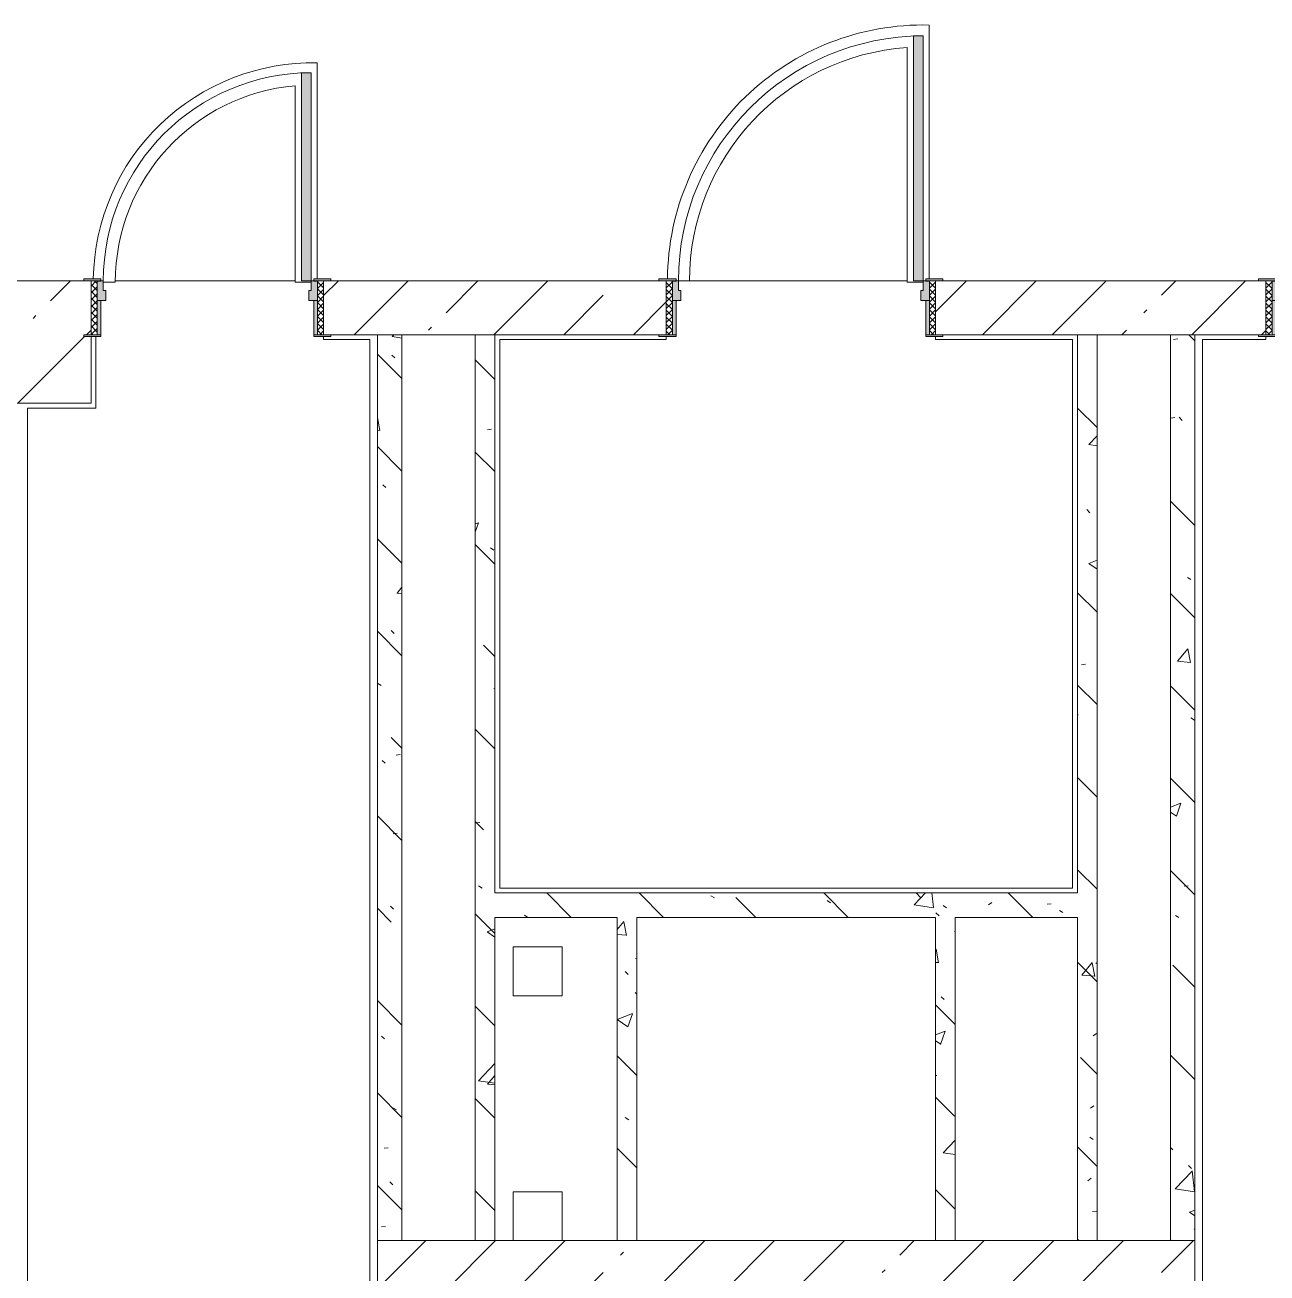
# Model space of a CAD drawing. Header units: millimetres. Extents: x 81773 to 282675, y -8553 to 29000.
# Drawn here: x 213443 to 218517, y 3848 to 8945 of the extents above; entities that cross this region are included whole.
import ezdxf

# ---------------------------------------------------------------- set-up
doc = ezdxf.new("R2010")
doc.units = ezdxf.units.MM
for name, color, linetype, lineweight, true_color in [('A-DOOR-4', 7, 'Continuous', 5, 0xe2e2e2), ('A-DOOR-5', 7, 'Continuous', 5, 0xaaaaaa), ('A-DOOR-FRAM-2', 7, 'Continuous', 5, 0xe2e2e2), ('A-DOOR-FRAM-4', 7, 'Continuous', 5, 0xaaaaaa), ('A-FLOR-3', 7, 'Continuous', 5, 0xaaaaaa), ('I-WALL-6', 7, 'Continuous', 5, 0x787878)]:
    doc.layers.add(name, color=color, linetype=linetype, lineweight=lineweight, true_color=true_color)
for name, color, linetype, lineweight in [('A-WALL', 7, 'Continuous', 9), ('I-WALL-4', 7, 'Continuous', 5), ('S-COLS-2', 7, 'Continuous', 5)]:
    doc.layers.add(name, color=color, linetype=linetype, lineweight=lineweight)
pattern_1 = [(45, (147802.7, 0), (-285.1231, 285.1231), []), (45, (148087.8, 0), (-285.1231, 285.1231), [504.031, -100.806, 16.764, -84.042])]
pattern_2 = [(135, (147802.7, 0), (-377.1708, -377.1708), [533.4, -88.9, 17.78, -88.9]), (135, (147802.7, 376.94), (-377.1708, -377.1708), []), (50, (147802.7, 0), (637.6445, -55.7866), [66.675, -733.425]), (355, (147802.7, 0), (-123.3494, 668.699), [53.34, -586.74]), (100.451, (147855.8, -4.65), (514.299, 612.908), [56.665, -623.315]), (46.184, (147802.7, 177.8), (948.7764, -147.15), [100.012, -1100.137]), (96.636, (147881.8, 165.5), (830.909, 865.997), [84.998, -934.973]), (351.184, (147802.7, 177.8), (830.918, 865.988), [80.01, -880.11]), (21, (147891.6, 133.35), (530.6506, -357.9283), [66.675, -733.425]), (326, (147891.6, 133.35), (216.308, 644.6585), [53.34, -586.74]), (71.451, (147935.8, 103.5), (746.9596, 286.7243), [56.665, -623.315]), (37.5, (147802.7, 0), (10.8105, 295.9426), [16.764, -562.864, 16.764, -578.866, -588.962]), (37.5, (147802.7, 0), (10.8105, 295.9426), [-1175.258, 16.764, -572.198]), (7.5, (147802.7, 0), (233.8692, 350.6318), [16.764, -322.834, 16.764, -549.529, -224.472]), (7.5, (147802.7, 0), (233.8692, 350.6318), [-905.891, 16.764, -207.708]), (327.5, (147604.45, 0), (474.5678, -20.0513), [16.764, -205.486, 16.764, -676.656, -920.115]), (327.5, (147604.45, 0), (474.5678, -20.0513), [-915.67, 16.764, -903.351]), (317.5, (147515.55, 0), (518.4522, 88.9934), [16.764, -272.161, 16.764, -443.738, -653.415]), (317.5, (147515.55, 0), (518.4522, 88.9934), [-749.427, 16.764, -636.651])]

# ---------------------------------------------------------------- blocks, each defined once
blk = doc.blocks.new('BSC_Колонна _Прямоугольная - 500х500-V113-3_3_3_птичка')
at = {"layer": 'S-COLS-2'}
h = blk.add_hatch(dxfattribs=at)
h.set_pattern_fill('FP_74', color=256, style=0, pattern_type=2)
h.set_pattern_definition([(45, (-65660, -7650), (-285.1231, 285.1231), []), (45, (-65374.88, -7650), (-285.1231, 285.1231), [504.031, -100.806, 16.764, -84.042])])
h.paths.add_polyline_path([(-106.7, -250), (250, -250), (250, 22), (220, 22), (220, 30), (250, 30), (250, 250), (-250, 250), (-250, -250)])
for p, q in [((220, 250), (-250, 250)), ((-250, 250), (-250, -250)), ((250, -250), (250, 22)), ((-250, -250), (250, -250))]:
    blk.add_line(p, q, dxfattribs=at)
blk = doc.blocks.new('110_Дверь_СКБ_1Ст_Внутренняя1 - Д-7_л__950x2100h_Туалет-21784696-3_3_3_птичка')
at = {"layer": 'A-DOOR-4'}
h = blk.add_hatch(color=256, dxfattribs=at)
h.paths.add_polyline_path([(462.5, 30), (462.5, 110), (437.5, 110), (437.5, 70), (427.5, 70), (427.5, 30)])
h.paths.add_polyline_path([(-402.5, 30), (-402.5, 70), (-412.5, 70), (-412.5, 110), (-437.5, 110), (-437.5, 30)])
at = {"layer": 'A-DOOR-5'}
h = blk.add_hatch(dxfattribs=at)
h.set_pattern_fill('FP_10', color=256, style=0, pattern_type=2)
h.set_pattern_definition([(135, (1826.41, 174.685), (-14.14214, -14.14214), []), (225, (1826.41, 174.685), (14.14214, -14.14214), [])])
h.paths.add_polyline_path([(487.5, -110), (487.5, 110), (462.5, 110), (462.5, -110)])
at = {"layer": 'A-DOOR-FRAM-2'}
for points in [[(397.5, 110), (437.5, 110), (437.5, 960), (397.5, 960), (397.5, 223.1)], [(-422.5, 110), (-422.5, 118), (-492.5, 118), (-492.5, 110)], [(517.5, 110), (517.5, 118), (447.5, 118), (447.5, 110)], [(-422.5, -110), (-422.5, 30), (-437.5, 30), (-437.5, -110)], [(462.5, -110), (462.5, 30), (447.5, 30), (447.5, -110)], [(-422.5, -118), (-422.5, -110), (-492.5, -110), (-492.5, -118)], [(517.5, -118), (517.5, -110), (447.5, -110), (447.5, -118)]]:
    blk.add_hatch(color=256, dxfattribs=at).paths.add_polyline_path(points)
at = {"layer": 'A-DOOR-FRAM-4'}
h = blk.add_hatch(dxfattribs=at)
h.set_pattern_fill('FP_11', color=256, style=0, pattern_type=2)
h.set_pattern_definition([(45, (-296.384, 174.685), (-14.1421, 14.1421), []), (135, (-296.384, 174.685), (-14.1421, -14.1421), [])])
h.paths.add_polyline_path([(-437.5, -110), (-437.5, 110), (-462.5, 110), (-462.5, -110)])
at = {"layer": 'A-DOOR-5'}
for p, q in [((437.5, 960), (397.5, 960)), ((397.5, 960), (397.5, 110)), ((437.5, 110), (437.5, 960)), ((397.5, 110), (437.5, 110))]:
    blk.add_line(p, q, dxfattribs=at)
blk.add_arc((437.5, 110), 850, 90, 180, dxfattribs=at)
at = {"layer": 'A-DOOR-FRAM-4'}
for p, q in [((-422.5, 118), (-492.5, 118)), ((-492.5, 118), (-492.5, 110)), ((-492.5, 110), (-422.5, 110)), ((-437.5, 110), (-462.5, 110)), ((-462.5, 110), (-462.5, -110)), ((-412.5, 110), (-437.5, 110)), ((-437.5, 110), (-437.5, 30)), ((-437.5, -110), (-437.5, 110)), ((-422.5, 110), (-437.5, 110)), ((-437.5, 110), (-437.5, 109)), ((-437.5, 109), (-422.5, 109)), ((-422.5, 110), (-422.5, 118)), ((-422.5, 109), (-422.5, 110)), ((-412.5, 70), (-412.5, 110)), ((437.5, 110), (437.5, 70)), ((462.5, 110), (437.5, 110)), ((517.5, 118), (447.5, 118)), ((447.5, 118), (447.5, 110)), ((462.5, 110), (447.5, 110)), ((447.5, 110), (447.5, 109)), ((447.5, 110), (517.5, 110)), ((447.5, 109), (462.5, 109)), ((462.5, 30), (462.5, 110)), ((487.5, 110), (462.5, 110)), ((462.5, 110), (462.5, -110)), ((462.5, 109), (462.5, 110)), ((487.5, -110), (487.5, 110)), ((517.5, 110), (517.5, 118)), ((-402.5, 70), (-412.5, 70)), ((-402.5, 30), (-402.5, 70)), ((437.5, 70), (427.5, 70)), ((427.5, 70), (427.5, 30)), ((-437.5, 30), (-402.5, 30)), ((-422.5, 30), (-437.5, 30)), ((-437.5, 30), (-437.5, -110)), ((-422.5, -110), (-422.5, 30)), ((427.5, 30), (462.5, 30)), ((462.5, 30), (447.5, 30)), ((447.5, 30), (447.5, -110)), ((462.5, -110), (462.5, 30)), ((-422.5, -110), (-492.5, -110)), ((-492.5, -110), (-492.5, -118)), ((-492.5, -118), (-422.5, -118)), ((-462.5, -110), (-437.5, -110)), ((-437.5, -110), (-422.5, -110)), ((-422.5, -118), (-422.5, -110)), ((447.5, -110), (462.5, -110)), ((517.5, -110), (447.5, -110)), ((447.5, -110), (447.5, -118)), ((447.5, -118), (517.5, -118)), ((462.5, -110), (487.5, -110)), ((517.5, -118), (517.5, -110))]:
    blk.add_line(p, q, dxfattribs=at)
blk = doc.blocks.new('110_Дверь_СКБ_1Ст_Внутренняя1 - Д-4 1100x2100h_су мгн-V135-3_3_3_птичка')
at = {"layer": 'A-DOOR-4'}
h = blk.add_hatch(color=256, dxfattribs=at)
h.paths.add_polyline_path([(537.5, 30), (537.5, 110), (512.5, 110), (512.5, 70), (502.5, 70), (502.5, 30)])
h.paths.add_polyline_path([(-477.5, 30), (-477.5, 70), (-487.5, 70), (-487.5, 110), (-512.5, 110), (-512.5, 30)])
at = {"layer": 'A-DOOR-5'}
h = blk.add_hatch(dxfattribs=at)
h.set_pattern_fill('FP_100', color=256, style=0, pattern_type=2)
h.set_pattern_definition([(135, (1751.41, 174.685), (-14.14214, -14.14214), []), (225, (1751.41, 174.685), (14.14214, -14.14214), [])])
h.paths.add_polyline_path([(562.5, -110), (562.5, 110), (537.5, 110), (537.5, -110)])
at = {"layer": 'A-DOOR-FRAM-2'}
for points in [[(472.5, 110), (512.5, 110), (512.5, 1110), (472.5, 1110), (472.5, 223.1)], [(-497.5, 110), (-497.5, 118), (-567.5, 118), (-567.5, 110)], [(592.5, 110), (592.5, 118), (522.5, 118), (522.5, 110)], [(-497.5, -110), (-497.5, 30), (-512.5, 30), (-512.5, -110)], [(537.5, -110), (537.5, 30), (522.5, 30), (522.5, -110)], [(-497.5, -118), (-497.5, -110), (-567.5, -110), (-567.5, -118)], [(592.5, -118), (592.5, -110), (522.5, -110), (522.5, -118)]]:
    blk.add_hatch(color=256, dxfattribs=at).paths.add_polyline_path(points)
at = {"layer": 'A-DOOR-FRAM-4'}
h = blk.add_hatch(dxfattribs=at)
h.set_pattern_fill('FP_101', color=256, style=0, pattern_type=2)
h.set_pattern_definition([(45, (-371.384, 174.685), (-14.1421, 14.1421), []), (135, (-371.384, 174.685), (-14.1421, -14.1421), [])])
h.paths.add_polyline_path([(-512.5, -110), (-512.5, 110), (-537.5, 110), (-537.5, -110)])
at = {"layer": 'A-DOOR-5'}
for p, q in [((512.5, 1110), (472.5, 1110)), ((472.5, 1110), (472.5, 110)), ((512.5, 110), (512.5, 1110)), ((472.5, 110), (512.5, 110))]:
    blk.add_line(p, q, dxfattribs=at)
blk.add_arc((512.5, 110), 1000, 90, 180, dxfattribs=at)
at = {"layer": 'A-DOOR-FRAM-4'}
for p, q in [((-497.5, 118), (-567.5, 118)), ((-567.5, 118), (-567.5, 110)), ((-567.5, 110), (-497.5, 110)), ((-512.5, 110), (-537.5, 110)), ((-537.5, 110), (-537.5, -110)), ((-487.5, 110), (-512.5, 110)), ((-512.5, 110), (-512.5, 30)), ((-512.5, -110), (-512.5, 110)), ((-497.5, 110), (-512.5, 110)), ((-512.5, 110), (-512.5, 109)), ((-512.5, 109), (-497.5, 109)), ((-497.5, 110), (-497.5, 118)), ((-497.5, 109), (-497.5, 110)), ((-487.5, 70), (-487.5, 110)), ((512.5, 110), (512.5, 70)), ((537.5, 110), (512.5, 110)), ((592.5, 118), (522.5, 118)), ((522.5, 118), (522.5, 110)), ((537.5, 110), (522.5, 110)), ((522.5, 110), (522.5, 109)), ((522.5, 110), (592.5, 110)), ((522.5, 109), (537.5, 109)), ((537.5, 30), (537.5, 110)), ((562.5, 110), (537.5, 110)), ((537.5, 110), (537.5, -110)), ((537.5, 109), (537.5, 110)), ((562.5, -110), (562.5, 110)), ((592.5, 110), (592.5, 118)), ((-477.5, 70), (-487.5, 70)), ((-477.5, 30), (-477.5, 70)), ((512.5, 70), (502.5, 70)), ((502.5, 70), (502.5, 30)), ((-512.5, 30), (-477.5, 30)), ((-497.5, 30), (-512.5, 30)), ((-512.5, 30), (-512.5, -110)), ((-497.5, -110), (-497.5, 30)), ((502.5, 30), (537.5, 30)), ((537.5, 30), (522.5, 30)), ((522.5, 30), (522.5, -110)), ((537.5, -110), (537.5, 30)), ((-497.5, -110), (-567.5, -110)), ((-567.5, -110), (-567.5, -118)), ((-567.5, -118), (-497.5, -118)), ((-537.5, -110), (-512.5, -110)), ((-512.5, -110), (-497.5, -110)), ((-497.5, -118), (-497.5, -110)), ((522.5, -110), (537.5, -110)), ((592.5, -110), (522.5, -110)), ((522.5, -110), (522.5, -118)), ((522.5, -118), (592.5, -118)), ((537.5, -110), (562.5, -110)), ((592.5, -118), (592.5, -110))]:
    blk.add_line(p, q, dxfattribs=at)

msp = doc.modelspace()

# ---------------------------------------------------------------- hatches: boundary and pattern name
at = {"layer": 'I-WALL-4'}
h = msp.add_hatch(dxfattribs=at)
h.set_pattern_fill('FP_80', color=256, style=0, pattern_type=2)
h.set_pattern_definition(pattern_1)
h.paths.add_polyline_path([(219492.7, 7680), (219662.7, 7680), (219662.7, 7900), (219462.7, 7900), (219462.7, 7680)])
h.paths.add_polyline_path([(218482.7, 7680), (218512.7, 7680), (218512.7, 7900), (217162.7, 7900), (217162.7, 7680), (218222.7, 7680)])
h.paths.add_polyline_path([(215282.7, 7680), (216062.7, 7680), (216062.7, 7900), (214662.7, 7900), (214662.7, 7680), (214982.7, 7680)])
h = msp.add_hatch(dxfattribs=at)
h.set_pattern_fill('FP_80', color=256, style=0, pattern_type=2)
h.set_pattern_definition(pattern_1)
h.paths.add_polyline_path([(216267.7, 3760), (218222.7, 3760), (218222.7, 3980), (214882.7, 3980), (214882.7, 3760), (216187.7, 3760)])
at = {"layer": 'I-WALL-6'}
h = msp.add_hatch(dxfattribs=at)
h.set_pattern_fill('FP_88', color=256, style=0, pattern_type=2)
h.set_pattern_definition(pattern_2)
h.paths.add_polyline_path([(214982.7, 3980), (214982.7, 7680), (214882.7, 7680), (214882.7, 3980)])
h = msp.add_hatch(dxfattribs=at)
h.set_pattern_fill('FP_88', color=256, style=0, pattern_type=2)
h.set_pattern_definition(pattern_2)
h.paths.add_polyline_path([(215282.7, 3980), (215362.7, 3980), (215362.7, 7680), (215282.7, 7680), (215282.7, 4462.7)])
h = msp.add_hatch(dxfattribs=at)
h.set_pattern_fill('FP_88', color=256, style=0, pattern_type=2)
h.set_pattern_definition(pattern_2)
h.paths.add_polyline_path([(217822.7, 3980), (217822.7, 7680), (217742.7, 7680), (217742.7, 3980)])
h = msp.add_hatch(dxfattribs=at)
h.set_pattern_fill('FP_88', color=256, style=0, pattern_type=2)
h.set_pattern_definition(pattern_2)
h.paths.add_polyline_path([(218222.7, 3980), (218222.7, 7680), (218122.7, 7680), (218122.7, 3980)])
h = msp.add_hatch(dxfattribs=at)
h.set_pattern_fill('FP_88', color=256, style=0, pattern_type=2)
h.set_pattern_definition(pattern_2)
h.paths.add_polyline_path([(215475.3, 5300), (217742.7, 5300), (217742.7, 5400), (215362.7, 5400), (215362.7, 5300)])
h = msp.add_hatch(dxfattribs=at)
h.set_pattern_fill('FP_88', color=256, style=0, pattern_type=2)
h.set_pattern_definition(pattern_2)
h.paths.add_polyline_path([(215942.7, 3980), (215942.7, 5300), (215862.7, 5300), (215862.7, 3980)])
h = msp.add_hatch(dxfattribs=at)
h.set_pattern_fill('FP_88', color=256, style=0, pattern_type=2)
h.set_pattern_definition(pattern_2)
h.paths.add_polyline_path([(217242.7, 3980), (217242.7, 5300), (217162.7, 5300), (217162.7, 3980)])

# ---------------------------------------------------------------- linework, layer by layer
at = {"layer": 'A-FLOR-3'}
for p, q in [((217136.9, 7908), (217136.9, 8944.7)), ((217046.9, 8852.7), (217046.9, 7895.1)), ((214636.9, 7908), (214636.9, 8789.8)), ((214546.9, 8697), (214546.9, 7895.1)), ((213762.7, 7895.1), (213811.9, 7895.1)), ((213812.2, 7900), (214546.9, 7900)), ((214546.9, 7895.1), (214612.7, 7895.1)), ((216112.7, 7900), (216157.7, 7900)), ((217046.9, 7900), (216157.7, 7900)), ((217046.9, 7895.1), (217112.7, 7895.1)), ((213732.7, 7672), (213732.7, 7380)), ((214662.7, 7660), (214662.7, 7672)), ((214851.7, 7660), (214662.7, 7660)), ((214851.7, 7660), (214851.7, 3729)), ((216062.7, 7660), (215382.7, 7660)), ((215382.7, 7660), (215382.7, 5420)), ((216062.7, 7672), (216062.7, 7660)), ((217162.7, 7660), (217162.7, 7672)), ((217722.7, 7660), (217162.7, 7660)), ((217722.7, 5420), (217722.7, 7660)), ((218512.7, 7660), (218253.7, 7660)), ((218253.7, 2347.5), (218253.7, 7660)), ((218512.7, 7672), (218512.7, 7660)), ((213732.7, 7380), (213452.7, 7380)), ((213452.7, 7380), (213452.7, 420)), ((215382.7, 5420), (217722.7, 5420)), ((215437.7, 4980), (215437.7, 5180)), ((215437.7, 5180), (215637.7, 5180)), ((215637.7, 5180), (215637.7, 4980)), ((215637.7, 4980), (215437.7, 4980)), ((215437.7, 3980), (215437.7, 4180)), ((215437.7, 4180), (215637.7, 4180)), ((215637.7, 4180), (215637.7, 3980))]:
    msp.add_line(p, q, dxfattribs=at)
for centre, radius, start, end in [((217112.7, 7900), 1045, 88.6739, 179.5605), ((217112.7, 7900), 955, 93.9518, 180), ((214616.9, 7895.1), 895, 88.7195, 179.1701), ((214616.9, 7895.1), 805, 94.9885, 180)]:
    msp.add_arc(centre, radius, start, end, dxfattribs=at)
at = {"layer": 'A-WALL'}
for p, q in [((214982.7, 7680), (214882.7, 7680)), ((215362.7, 7680), (215282.7, 7680)), ((217822.7, 7680), (217742.7, 7680)), ((218222.7, 7680), (218122.7, 7680)), ((214882.7, 3980), (214982.7, 3980)), ((215282.7, 3980), (215362.7, 3980)), ((215862.7, 3980), (215942.7, 3980)), ((217162.7, 3980), (217242.7, 3980)), ((217742.7, 3980), (217822.7, 3980)), ((218122.7, 3980), (218222.7, 3980))]:
    msp.add_line(p, q, dxfattribs=at)
at = {"layer": 'I-WALL-4'}
for p, q in [((216032.7, 7900), (214692.7, 7900)), ((218482.7, 7900), (217192.7, 7900)), ((214692.7, 7680), (214882.7, 7680)), ((214882.7, 7680), (214882.7, 3760)), ((214982.7, 3980), (214982.7, 7680)), ((214982.7, 7680), (215282.7, 7680)), ((215282.7, 7680), (215282.7, 3980)), ((215362.7, 5400), (215362.7, 7680)), ((215362.7, 7680), (216032.7, 7680)), ((217192.7, 7680), (217742.7, 7680)), ((217742.7, 7680), (217742.7, 5400)), ((217822.7, 3980), (217822.7, 7680)), ((217822.7, 7680), (218122.7, 7680)), ((218122.7, 7680), (218122.7, 3980)), ((218222.7, 3760), (218222.7, 7680)), ((218222.7, 7680), (218482.7, 7680)), ((217742.7, 5400), (215362.7, 5400)), ((215362.7, 3980), (215362.7, 5300)), ((215362.7, 5300), (215862.7, 5300)), ((215862.7, 5300), (215862.7, 3980)), ((215942.7, 5300), (217162.7, 5300)), ((215942.7, 3980), (215942.7, 5300)), ((217162.7, 5300), (217162.7, 3980)), ((217242.7, 5300), (217742.7, 5300)), ((217242.7, 3980), (217242.7, 5300)), ((217742.7, 5300), (217742.7, 3980)), ((215282.7, 3980), (214982.7, 3980)), ((215862.7, 3980), (215362.7, 3980)), ((217162.7, 3980), (215942.7, 3980)), ((217742.7, 3980), (217242.7, 3980)), ((218122.7, 3980), (217822.7, 3980))]:
    msp.add_line(p, q, dxfattribs=at)

# ---------------------------------------------------------------- block references
at = {"layer": 'A-DOOR-5'}
for name, p in [('110_Дверь_СКБ_1Ст_Внутренняя1 - Д-4 1100x2100h_су мгн-V135-3_3_3_птичка', (216600.2, 7790)), ('110_Дверь_СКБ_1Ст_Внутренняя1 - Д-7_л__950x2100h_Туалет-21784696-3_3_3_птичка', (214175.2, 7790)), ('110_Дверь_СКБ_1Ст_Внутренняя1 - Д-7_л__950x2100h_Туалет-21784696-3_3_3_птичка', (218975.2, 7790))]:
    msp.add_blockref(name, p, dxfattribs=at)
at = {"layer": 'S-COLS-2'}
msp.add_blockref('BSC_Колонна _Прямоугольная - 500х500-V113-3_3_3_птичка', (213462.7, 7650), dxfattribs=at)

doc.saveas('drawing.dxf')
